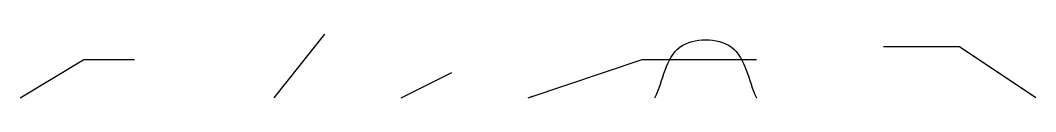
# Model space of a CAD drawing. Extents: x 0 to 80, y 0 to 5.
import ezdxf

# ---------------------------------------------------------------- set-up
doc = ezdxf.new("R2010")
doc.units = 0
doc.layers.add('VIPRS_G13', color=7, linetype='Continuous')
doc.dimstyles.get("Standard").update_dxf_attribs({"dimtxt": 0.18, "dimasz": 0.18, "dimexe": 1.25, "dimexo": 0.625, "dimtad": 1, "dimdsep": 46, "dimtxsty": 'Standard', "dimcen": 0.09, "dimadec": 0, "dimazin": 0, "dimtfac": 1, "dimtofl": 0, "dimtmove": 0, "dimatfit": 3, "dimfxl": 1, "dimarcsym": 0})

# ---------------------------------------------------------------- blocks, each defined once
blk = doc.blocks.new('VIPRS_G13_LEADER_BLK')
blk.add_leader([(0, 0), (3, 2), (6, 2)], dimstyle='Standard')

msp = doc.modelspace()

# ---------------------------------------------------------------- block references
at = {"layer": 'VIPRS_G13'}
for p, xscale, yscale in [((80, 0), -2, 2), ((40, 0), 3, 1.5)]:
    msp.add_blockref('VIPRS_G13_LEADER_BLK', p, dxfattribs=dict(at, xscale=xscale, yscale=yscale))

# ---------------------------------------------------------------- leaders
at = {"layer": 'VIPRS_G13', "has_arrowhead": 0}
for points in [[(20, 0), (24, 5)], [(30, 0), (34, 2, 1)]]:
    msp.add_leader(points, dimstyle='Standard', dxfattribs=at)
at = {"layer": 'VIPRS_G13', "has_arrowhead": 0, "path_type": 1}
msp.add_leader([(50, 0), (52, 4), (56, 4), (58, 0)], dimstyle='Standard', dxfattribs=at)
at = {"layer": 'VIPRS_G13'}
msp.add_leader([(0, 0), (5, 3), (9, 3)], dimstyle='Standard', dxfattribs=at)

doc.saveas('drawing.dxf')
